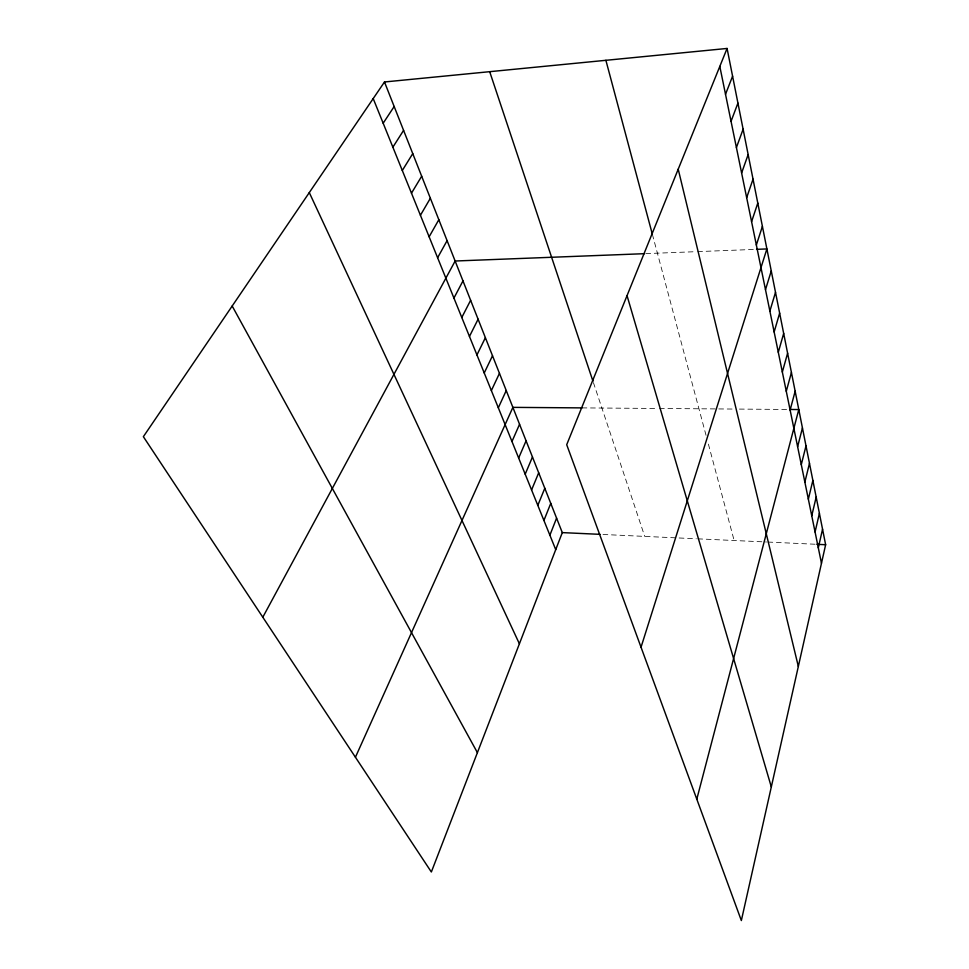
<?xml version="1.0" encoding="UTF-8"?>
<svg xmlns="http://www.w3.org/2000/svg" width="969" height="969" viewBox="0 0 969 969"><rect width="100%" height="100%" fill="white"/><g stroke="black" fill="none" stroke-linecap="round" stroke-linejoin="round"><path stroke-width="0.73" stroke-dasharray="4.84 3.63" d="M645.826 253.624L696.19 251.674M697.692 251.613L755.093 249.396M582.03 407.888L657.963 408.47M659.465 408.482L733.581 409.051M739.408 409.088L788.281 409.463M602.997 534.476L696.311 538.776M697.801 538.837L766.503 541.998M767.92 542.059L815.426 544.251M593.416 382.598L644.724 536.402M652.355 234.268L706.062 435.396M708.4 444.117L734.139 540.508"/><path stroke-width="1.45" d="M727.077 48.45L825.636 544.723L741.346 920.55L566.708 444.71L727.077 48.45L384.487 81.977L143.364 436.68L431.35 872.003L562.299 532.611L384.487 81.977M818.308 547.8L822.548 529.207M815.074 531.969L819.399 513.34M811.756 515.75L816.177 497.073M808.352 499.132L812.87 480.43M804.864 482.102L809.478 463.364M801.29 464.635L806.002 445.873M797.62 446.721L802.441 427.935M696.796 799.171L798.783 409.548L789.783 409.475M790.123 410.057L795.149 391.234M786.283 391.282L791.431 372.459M782.346 372.023L787.603 353.201M778.301 352.256L783.679 333.445M774.146 331.955L779.645 313.157M769.87 311.097L775.515 292.323M765.486 289.67L771.263 270.92M641.03 647.219L766.891 248.936L756.559 249.336M756.353 244.987L762.409 226.334M751.581 221.683L757.794 203.078M746.675 197.688L753.034 179.168M741.612 172.991L748.153 154.555M736.416 147.554L743.114 129.204M731.05 121.331L737.93 103.102M725.515 94.296L732.588 76.188M549.883 535.203L556.581 518.136M543.924 520.45L550.755 503.359M537.819 505.37L544.796 488.255M531.581 489.951L538.691 472.799M525.198 474.168L532.466 457.005M518.657 458.022L526.082 440.834M511.971 441.501L519.554 424.301M355.429 757.237L512.88 407.368L582.03 407.888M498.332 407.779L506.242 390.555M491.368 390.58L499.459 373.344M484.234 372.968L492.506 355.732M476.942 354.92L485.384 337.697M469.456 336.437L478.105 319.213M461.789 317.493L470.631 300.293M453.928 298.077L462.976 280.901M262.805 617.229L455.139 261.012L644.373 253.684M437.613 257.742L447.097 240.627M429.134 236.787L438.836 219.709M420.425 215.275L430.369 198.257M411.486 193.182L421.685 176.225M402.305 170.496L412.758 153.611M392.869 147.179L403.588 130.379M383.179 123.22L394.177 106.505M562.299 532.611L600.065 534.343M816.879 544.312L825.636 544.723M232.185 306.022L477.402 752.647M309.293 192.589L519.396 643.791M373.198 98.572L555.721 549.629M489.696 71.682L592.967 381.241M627.04 295.63L771.312 786.925M605.891 60.308L652.355 234.268M678.215 169.187L798.335 666.442M719.81 66.413L821.47 563.268"/></g></svg>
